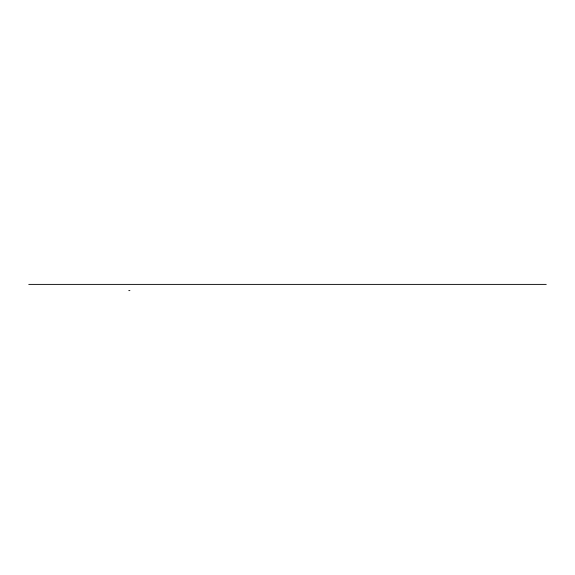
<?xml version="1.0" encoding="UTF-8"?>
<svg xmlns="http://www.w3.org/2000/svg" width="575" height="575" viewBox="0 0 575 575"><rect width="100%" height="100%" fill="white"/><g stroke="black" fill="none" stroke-linecap="round" stroke-linejoin="round"><path stroke-width="0.86" d="M28.75 284.395L546.25 284.395M128.757 290.605L129.921 290.605"/></g></svg>
